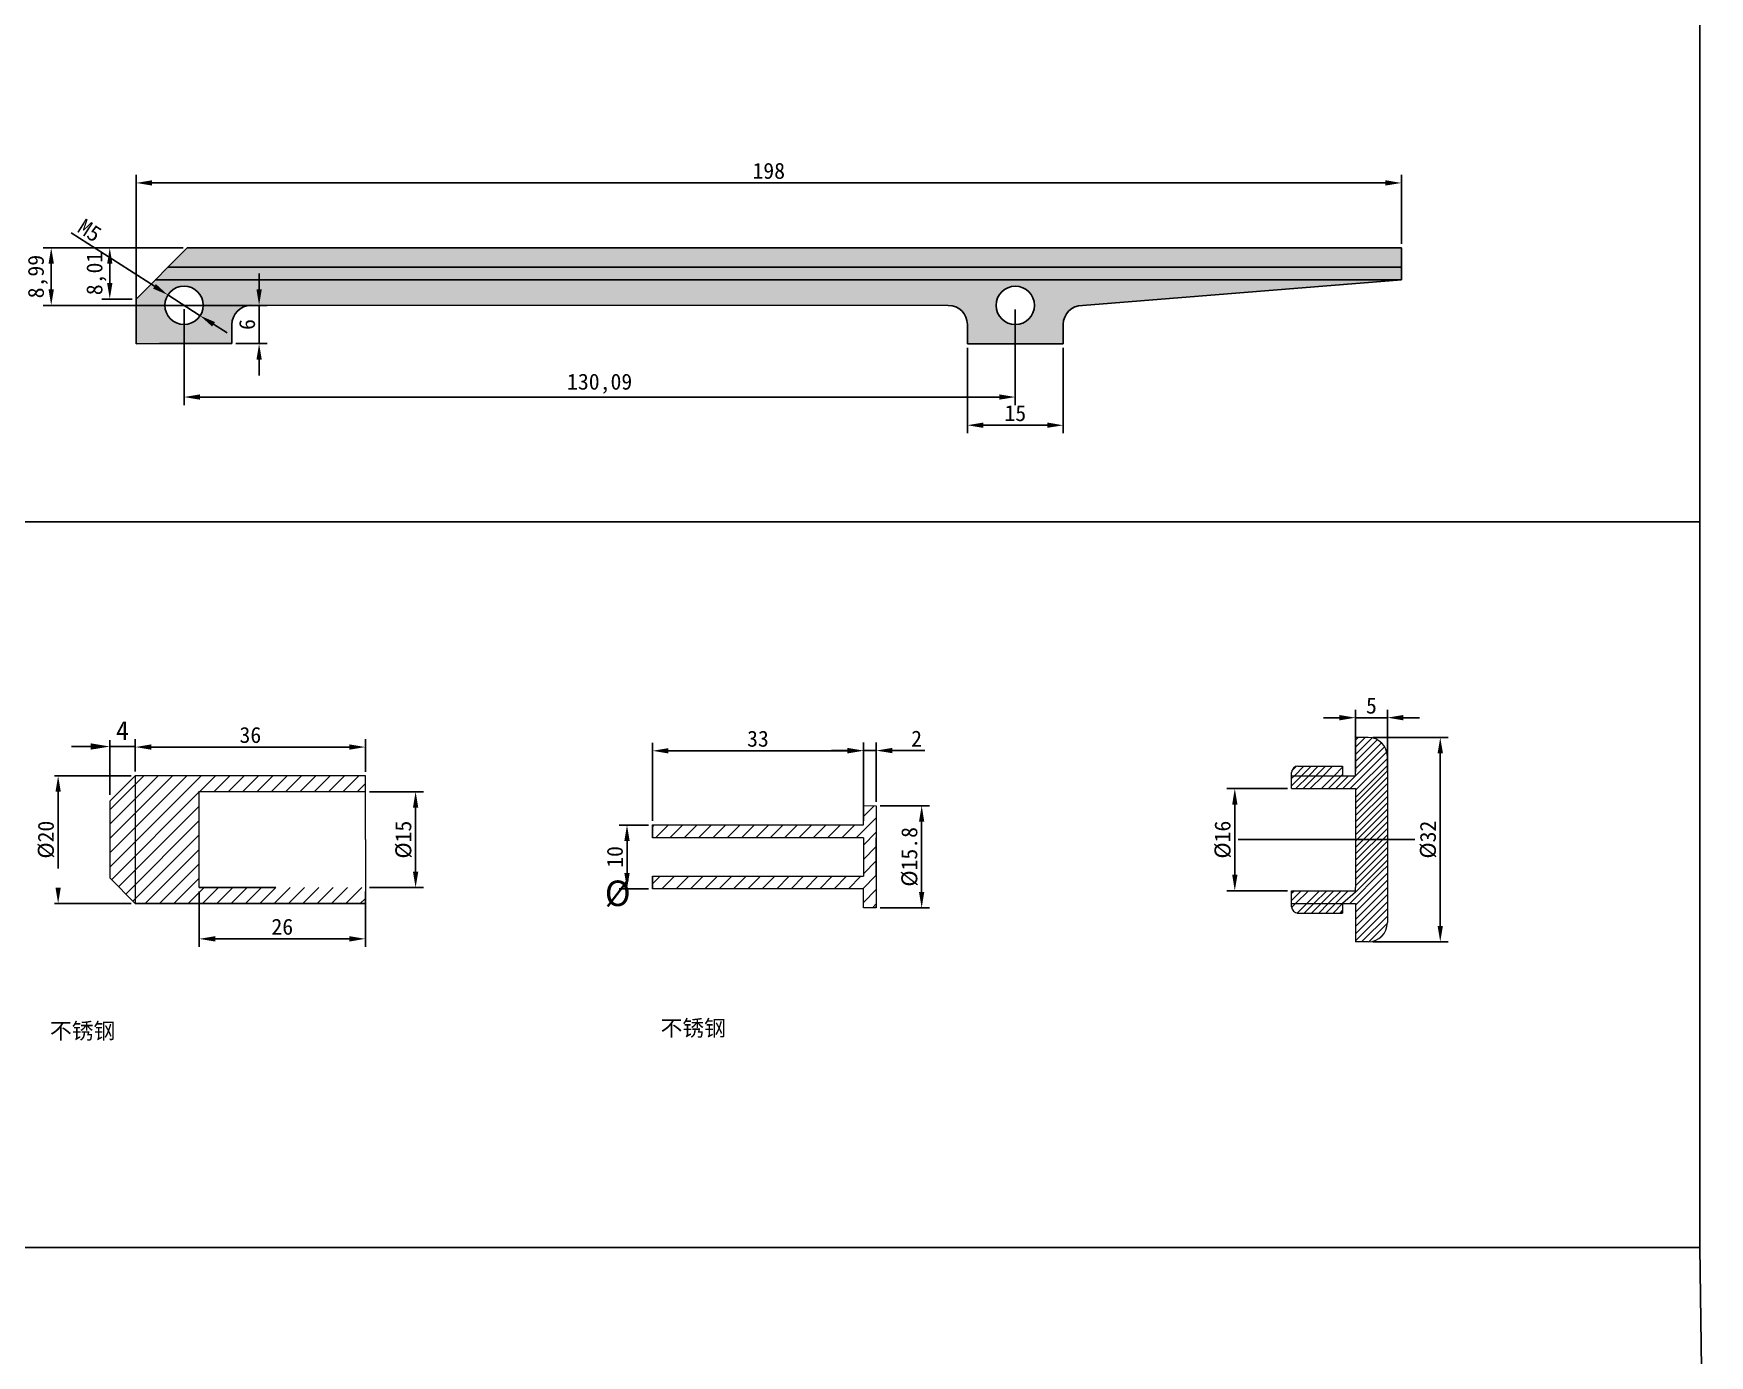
# Model space of a CAD drawing. Header units: millimetres. Extents: x 1443 to 3417, y 283 to 1662.
# Drawn here: x 2603 to 2865.2, y 1056.7 to 1263.7 of the extents above; entities that cross this region are included whole.
import ezdxf

# ---------------------------------------------------------------- set-up
doc = ezdxf.new("R2010")
doc.units = ezdxf.units.MM
for name, pattern in [('ACAD_ISO03W100', [30, 12, -18]), ('ACAD_ISO07W100', [3, 0, -3]), ('DASHDOTX3', [508, 254, -127, 0, -127])]:
    doc.linetypes.add(name, pattern=pattern)
doc.layers.get('Defpoints').update_dxf_attribs({"color": 6})
doc.layers.add('中线', color=1, linetype='DASHDOTX3')
doc.layers.add('标注线', color=3, linetype='Continuous')
doc.layers.add('实线', color=7, linetype='Continuous', lineweight=20)
doc.layers.add('实线2', color=5, linetype='Continuous', lineweight=20)
doc.styles.get("Standard").update_dxf_attribs({"font": 'SimSun.ttf'})
doc.dimstyles.new('ISO-25', dxfattribs={"dimtxt": 2.5, "dimasz": 2.5, "dimexe": 1.25, "dimexo": 0.625, "dimtad": 1, "dimtxsty": 'Standard', "dimcen": 2.5, "dimadec": 0, "dimazin": 0, "dimtfac": 1, "dimtmove": 0, "dimatfit": 3, "dimfxl": 1, "dimarcsym": 0})

# ---------------------------------------------------------------- blocks, each defined once
blk = doc.blocks.new('*D48')
at = {"color": 0, "linetype": 'DASHDOTX3', "lineweight": -2}
for p, q in [((2749.12, 1214.48), (2749.12, 1201.09)), ((2764.12, 1214.48), (2764.12, 1201.09)), ((2751.62, 1202.34), (2761.62, 1202.34))]:
    blk.add_line(p, q, dxfattribs=at)
at = {"color": 0, "linetype": 'DASHDOTX3'}
for points in [[(2751.62, 1202.76), (2751.62, 1201.93), (2749.12, 1202.34)], [(2761.62, 1202.76), (2761.62, 1201.93), (2764.12, 1202.34)]]:
    blk.add_solid(points, dxfattribs=at)
at = {"layer": 'Defpoints', "color": 0, "linetype": 'DASHDOTX3'}
for p in [(2749.12, 1215.11), (2764.12, 1215.11), (2764.12, 1202.34)]:
    blk.add_point(p, dxfattribs=at)
at = {"color": 0, "linetype": 'DASHDOTX3', "insert": (2756.62, 1204.22), "char_height": 2.5, "attachment_point": 5}
blk.add_mtext('15', dxfattribs=at)
blk = doc.blocks.new('*D49')
at = {"color": 0, "linetype": 'DASHDOTX3', "lineweight": -2}
for p, q in [((2619.04, 1222.72), (2619.04, 1241.52)), ((2817.04, 1230.73), (2817.04, 1241.52)), ((2621.54, 1240.27), (2814.54, 1240.27))]:
    blk.add_line(p, q, dxfattribs=at)
at = {"color": 0, "linetype": 'DASHDOTX3'}
for points in [[(2621.54, 1240.69), (2621.54, 1239.86), (2619.04, 1240.27)], [(2814.54, 1240.69), (2814.54, 1239.86), (2817.04, 1240.27)]]:
    blk.add_solid(points, dxfattribs=at)
at = {"layer": 'Defpoints', "color": 0, "linetype": 'DASHDOTX3'}
for p in [(2817.04, 1240.27), (2817.04, 1230.11), (2619.04, 1222.1)]:
    blk.add_point(p, dxfattribs=at)
at = {"color": 0, "linetype": 'DASHDOTX3', "insert": (2718.04, 1242.15), "char_height": 2.5, "attachment_point": 5}
blk.add_mtext('198', dxfattribs=at)
blk = doc.blocks.new('*D61')
at = {"layer": 'Defpoints', "color": 0, "ltscale": 0.5}
for p in [(2654.92, 1151.96), (2618.92, 1147.48), (2654.92, 1147.47)]:
    blk.add_point(p, dxfattribs=at)
at = {"layer": '实线', "color": 0, "lineweight": -2, "ltscale": 0.5}
for p, q in [((2618.92, 1148.11), (2618.92, 1153.21)), ((2621.42, 1151.96), (2652.42, 1151.96)), ((2654.92, 1148.1), (2654.92, 1153.21))]:
    blk.add_line(p, q, dxfattribs=at)
at = {"layer": '实线', "color": 0, "ltscale": 0.5}
for points in [[(2621.42, 1152.38), (2621.42, 1151.55), (2618.92, 1151.96)], [(2652.42, 1152.38), (2652.42, 1151.55), (2654.92, 1151.96)]]:
    blk.add_solid(points, dxfattribs=at)
at = {"layer": '实线', "color": 0, "ltscale": 0.5, "insert": (2636.92, 1153.84), "char_height": 2.5, "attachment_point": 5}
blk.add_mtext('36', dxfattribs=at)
blk = doc.blocks.new('*D62')
at = {"layer": 'Defpoints', "color": 0, "ltscale": 0.5}
for p in [(2628.92, 1129.97), (2654.92, 1129.97), (2654.92, 1121.94)]:
    blk.add_point(p, dxfattribs=at)
at = {"layer": '实线', "color": 0, "lineweight": -2, "ltscale": 0.5}
for p, q in [((2628.92, 1129.35), (2628.92, 1120.69)), ((2654.92, 1129.35), (2654.92, 1120.69)), ((2631.42, 1121.94), (2652.42, 1121.94))]:
    blk.add_line(p, q, dxfattribs=at)
at = {"layer": '实线', "color": 0, "ltscale": 0.5}
for points in [[(2631.42, 1122.36), (2631.42, 1121.52), (2628.92, 1121.94)], [(2652.42, 1122.36), (2652.42, 1121.52), (2654.92, 1121.94)]]:
    blk.add_solid(points, dxfattribs=at)
at = {"layer": '实线', "color": 0, "ltscale": 0.5, "insert": (2641.92, 1123.82), "char_height": 2.5, "attachment_point": 5}
blk.add_mtext('26', dxfattribs=at)
blk = doc.blocks.new('*D63')
at = {"layer": 'Defpoints', "color": 0, "ltscale": 0.5}
for p in [(2732.85, 1151.38), (2699.85, 1139.76), (2732.85, 1139.76)]:
    blk.add_point(p, dxfattribs=at)
at = {"layer": '实线', "color": 0, "lineweight": -2, "ltscale": 0.5}
for p, q in [((2699.85, 1140.39), (2699.85, 1152.63)), ((2702.35, 1151.38), (2730.35, 1151.38)), ((2732.85, 1140.39), (2732.85, 1152.63))]:
    blk.add_line(p, q, dxfattribs=at)
at = {"layer": '实线', "color": 0, "ltscale": 0.5}
for points in [[(2702.35, 1151.79), (2702.35, 1150.96), (2699.85, 1151.38)], [(2730.35, 1151.79), (2730.35, 1150.96), (2732.85, 1151.38)]]:
    blk.add_solid(points, dxfattribs=at)
at = {"layer": '实线', "color": 0, "ltscale": 0.5, "insert": (2716.35, 1153.25), "char_height": 2.5, "attachment_point": 5}
blk.add_mtext('33', dxfattribs=at)
blk = doc.blocks.new('*D64')
at = {"layer": 'Defpoints', "color": 0, "ltscale": 0.5}
for p in [(2734.86, 1151.41), (2732.86, 1142.79), (2734.86, 1142.78)]:
    blk.add_point(p, dxfattribs=at)
at = {"layer": '实线', "color": 0, "lineweight": -2, "ltscale": 0.5}
for p, q in [((2730.36, 1151.41), (2727.86, 1151.41)), ((2732.86, 1143.42), (2732.86, 1152.66)), ((2732.86, 1151.41), (2734.86, 1151.41)), ((2734.86, 1143.41), (2734.86, 1152.66)), ((2737.36, 1151.41), (2742.48, 1151.41))]:
    blk.add_line(p, q, dxfattribs=at)
at = {"layer": '实线', "color": 0, "ltscale": 0.5}
for points in [[(2730.36, 1151.83), (2730.36, 1151), (2732.86, 1151.41)], [(2737.36, 1151.83), (2737.36, 1151), (2734.86, 1151.41)]]:
    blk.add_solid(points, dxfattribs=at)
at = {"layer": '实线', "color": 0, "ltscale": 0.5, "insert": (2741.17, 1153.29), "char_height": 2.5, "attachment_point": 5}
blk.add_mtext('2', dxfattribs=at)
blk = doc.blocks.new('*D65')
at = {"layer": 'Defpoints', "color": 0, "ltscale": 0.5}
for p in [(2734.86, 1142.78), (2734.86, 1126.78), (2741.97, 1126.78)]:
    blk.add_point(p, dxfattribs=at)
at = {"layer": '实线', "color": 0, "lineweight": -2, "ltscale": 0.5}
for p, q in [((2735.48, 1142.78), (2743.22, 1142.78)), ((2741.97, 1140.28), (2741.97, 1129.28)), ((2735.49, 1126.78), (2743.22, 1126.78))]:
    blk.add_line(p, q, dxfattribs=at)
at = {"layer": '实线', "color": 0, "ltscale": 0.5}
for points in [[(2741.55, 1140.28), (2742.38, 1140.28), (2741.97, 1142.78)], [(2741.55, 1129.28), (2742.38, 1129.28), (2741.97, 1126.78)]]:
    blk.add_solid(points, dxfattribs=at)
at = {"layer": '实线', "color": 0, "ltscale": 0.5, "insert": (2740.09, 1134.78), "char_height": 2.5, "attachment_point": 5, "rotation": 90}
blk.add_mtext('%%C15.8', dxfattribs=at)
blk = doc.blocks.new('*D66')
at = {"layer": 'Defpoints', "color": 0, "ltscale": 0.5}
for p in [(2814.85, 1156.56), (2809.85, 1147.47), (2814.85, 1147.47)]:
    blk.add_point(p, dxfattribs=at)
at = {"layer": '实线', "color": 0, "lineweight": -2, "ltscale": 0.5}
for p, q in [((2809.85, 1148.1), (2809.85, 1157.81)), ((2814.85, 1148.1), (2814.85, 1157.81)), ((2807.35, 1156.56), (2804.85, 1156.56)), ((2809.85, 1156.56), (2814.85, 1156.56)), ((2817.35, 1156.56), (2819.85, 1156.56))]:
    blk.add_line(p, q, dxfattribs=at)
at = {"layer": '实线', "color": 0, "ltscale": 0.5}
for points in [[(2807.35, 1156.98), (2807.35, 1156.14), (2809.85, 1156.56)], [(2817.35, 1156.98), (2817.35, 1156.14), (2814.85, 1156.56)]]:
    blk.add_solid(points, dxfattribs=at)
at = {"layer": '实线', "color": 0, "ltscale": 0.5, "insert": (2812.35, 1158.43), "char_height": 2.5, "attachment_point": 5}
blk.add_mtext('5', dxfattribs=at)
blk = doc.blocks.new('*D67')
at = {"layer": 'Defpoints', "color": 0, "ltscale": 0.5}
for p in [(2799.85, 1145.47), (2790.97, 1129.47), (2799.85, 1129.47)]:
    blk.add_point(p, dxfattribs=at)
at = {"layer": '实线', "color": 0, "lineweight": -2, "ltscale": 0.5}
for p, q in [((2799.22, 1145.47), (2789.72, 1145.47)), ((2790.97, 1142.97), (2790.97, 1131.97)), ((2799.22, 1129.47), (2789.72, 1129.47))]:
    blk.add_line(p, q, dxfattribs=at)
at = {"layer": '实线', "color": 0, "ltscale": 0.5}
for points in [[(2790.56, 1142.97), (2791.39, 1142.97), (2790.97, 1145.47)], [(2790.56, 1131.97), (2791.39, 1131.97), (2790.97, 1129.47)]]:
    blk.add_solid(points, dxfattribs=at)
at = {"layer": '实线', "color": 0, "ltscale": 0.5, "insert": (2789.1, 1137.47), "char_height": 2.5, "attachment_point": 5, "rotation": 90}
blk.add_mtext('%%c16', dxfattribs=at)
blk = doc.blocks.new('*D68')
at = {"layer": 'Defpoints', "color": 0, "ltscale": 0.5}
for p in [(2699.85, 1139.76), (2695.86, 1129.77), (2699.86, 1129.77)]:
    blk.add_point(p, dxfattribs=at)
at = {"layer": '实线', "color": 0, "lineweight": -2, "ltscale": 0.5}
for p, q in [((2699.23, 1139.76), (2694.61, 1139.76)), ((2695.86, 1137.26), (2695.86, 1132.27)), ((2699.24, 1129.77), (2694.61, 1129.77))]:
    blk.add_line(p, q, dxfattribs=at)
at = {"layer": '实线', "color": 0, "ltscale": 0.5}
for points in [[(2695.44, 1137.26), (2696.28, 1137.26), (2695.86, 1139.76)], [(2695.44, 1132.27), (2696.28, 1132.27), (2695.86, 1129.77)]]:
    blk.add_solid(points, dxfattribs=at)
at = {"layer": '实线', "color": 0, "lineweight": -3, "ltscale": 0.5, "insert": (2693.98, 1134.76), "char_height": 2.5, "attachment_point": 5, "rotation": 90}
blk.add_mtext('10', dxfattribs=at)
blk = doc.blocks.new('*D69')
at = {"color": 0, "linetype": 'DASHDOTX3', "lineweight": -2}
for p, q in [((2812.57, 1153.47), (2824.37, 1153.47)), ((2823.12, 1123.97), (2823.12, 1150.97)), ((2812.57, 1121.47), (2824.37, 1121.47))]:
    blk.add_line(p, q, dxfattribs=at)
at = {"color": 0, "linetype": 'DASHDOTX3'}
for points in [[(2822.7, 1150.97), (2823.54, 1150.97), (2823.12, 1153.47)], [(2822.7, 1123.97), (2823.54, 1123.97), (2823.12, 1121.47)]]:
    blk.add_solid(points, dxfattribs=at)
at = {"layer": 'Defpoints', "color": 0, "linetype": 'DASHDOTX3'}
for p in [(2811.95, 1153.47), (2823.12, 1153.47), (2811.95, 1121.47)]:
    blk.add_point(p, dxfattribs=at)
at = {"color": 0, "linetype": 'DASHDOTX3', "insert": (2821.24, 1137.47), "char_height": 2.5, "attachment_point": 5, "rotation": 90}
blk.add_mtext('%%c32', dxfattribs=at)
blk = doc.blocks.new('*D83')
at = {"color": 0, "linetype": 'ACAD_ISO03W100', "lineweight": -2}
for p, q in [((2618.28, 1147.47), (2605.59, 1147.47)), ((2606.84, 1144.97), (2606.84, 1129.97)), ((2618.29, 1127.47), (2605.59, 1127.47))]:
    blk.add_line(p, q, dxfattribs=at)
at = {"color": 0, "linetype": 'ACAD_ISO03W100'}
for points in [[(2606.43, 1144.97), (2607.26, 1144.97), (2606.84, 1147.47)], [(2606.43, 1129.97), (2607.26, 1129.97), (2606.84, 1127.47)]]:
    blk.add_solid(points, dxfattribs=at)
at = {"layer": 'Defpoints', "color": 0, "linetype": 'ACAD_ISO03W100'}
for p in [(2618.91, 1147.47), (2606.84, 1127.47), (2618.92, 1127.47)]:
    blk.add_point(p, dxfattribs=at)
at = {"color": 0, "linetype": 'ACAD_ISO03W100', "insert": (2604.97, 1137.47), "char_height": 2.5, "attachment_point": 5, "rotation": 90}
blk.add_mtext('%%c20', dxfattribs=at)
blk = doc.blocks.new('*D84')
at = {"color": 0, "linetype": 'ACAD_ISO03W100', "lineweight": -2}
for p, q in [((2655.54, 1144.97), (2664.03, 1144.97)), ((2662.78, 1142.47), (2662.78, 1132.47)), ((2655.54, 1129.97), (2664.03, 1129.97))]:
    blk.add_line(p, q, dxfattribs=at)
at = {"color": 0, "linetype": 'ACAD_ISO03W100'}
for points in [[(2662.36, 1142.47), (2663.2, 1142.47), (2662.78, 1144.97)], [(2662.36, 1132.47), (2663.2, 1132.47), (2662.78, 1129.97)]]:
    blk.add_solid(points, dxfattribs=at)
at = {"layer": 'Defpoints', "color": 0, "linetype": 'ACAD_ISO03W100'}
for p in [(2654.92, 1144.97), (2654.92, 1129.97), (2662.78, 1129.97)]:
    blk.add_point(p, dxfattribs=at)
at = {"color": 0, "linetype": 'ACAD_ISO03W100', "insert": (2660.91, 1137.47), "char_height": 2.5, "attachment_point": 5, "rotation": 90}
blk.add_mtext('%%c15', dxfattribs=at)
blk = doc.blocks.new('*D306')
at = {"color": 0, "lineweight": -2}
for p, q in [((2626.54, 1220.49), (2626.54, 1205.5)), ((2756.62, 1220.48), (2756.62, 1205.5)), ((2629.04, 1206.75), (2754.12, 1206.75))]:
    blk.add_line(p, q, dxfattribs=at)
at = {"color": 0}
for points in [[(2629.04, 1207.17), (2629.04, 1206.34), (2626.54, 1206.75)], [(2754.12, 1207.17), (2754.12, 1206.34), (2756.62, 1206.75)]]:
    blk.add_solid(points, dxfattribs=at)
at = {"layer": 'Defpoints', "color": 0}
for p in [(2626.54, 1221.11), (2756.62, 1221.11), (2756.62, 1206.75)]:
    blk.add_point(p, dxfattribs=at)
at = {"color": 0, "insert": (2691.58, 1208.84), "char_height": 2.5, "attachment_point": 5}
blk.add_mtext('130,09', dxfattribs=at)
blk = doc.blocks.new('*D319')
at = {"color": 0, "lineweight": -2}
for p, q in [((2608.86, 1232.47), (2621.91, 1224.09)), ((2629.06, 1219.49), (2624.01, 1222.73)), ((2631.17, 1218.14), (2633.27, 1216.79))]:
    blk.add_line(p, q, dxfattribs=at)
at = {"color": 0}
for points in [[(2621.69, 1223.73), (2622.14, 1224.44), (2624.01, 1222.73)], [(2631.39, 1218.49), (2630.94, 1217.79), (2629.06, 1219.49)]]:
    blk.add_solid(points, dxfattribs=at)
at = {"layer": 'Defpoints', "color": 0}
for p in [(2624.01, 1222.73), (2629.06, 1219.49)]:
    blk.add_point(p, dxfattribs=at)
at = {"color": 0, "insert": (2611.78, 1232.82), "char_height": 2.5, "attachment_point": 5, "rotation": 327.2933}
blk.add_mtext('M5', dxfattribs=at)
blk = doc.blocks.new('*D320')
at = {"color": 0, "lineweight": -2}
for p, q in [((2638.29, 1223.61), (2638.29, 1226.11)), ((2637.61, 1221.11), (2639.54, 1221.11)), ((2638.29, 1215.11), (2638.29, 1221.11)), ((2634.66, 1215.11), (2639.54, 1215.11)), ((2638.29, 1212.61), (2638.29, 1210.11))]:
    blk.add_line(p, q, dxfattribs=at)
at = {"color": 0}
for points in [[(2637.88, 1223.61), (2638.71, 1223.61), (2638.29, 1221.11)], [(2637.88, 1212.61), (2638.71, 1212.61), (2638.29, 1215.11)]]:
    blk.add_solid(points, dxfattribs=at)
at = {"layer": 'Defpoints', "color": 0}
for p in [(2636.99, 1221.11), (2638.29, 1221.11), (2634.04, 1215.11)]:
    blk.add_point(p, dxfattribs=at)
at = {"color": 0, "insert": (2636.42, 1218.11), "char_height": 2.5, "attachment_point": 5, "rotation": 90}
blk.add_mtext('6', dxfattribs=at)
blk = doc.blocks.new('*D321')
at = {"color": 0, "lineweight": -2}
for p, q in [((2626.42, 1230.11), (2613.67, 1230.11)), ((2614.92, 1227.61), (2614.92, 1224.6)), ((2618.41, 1222.1), (2613.67, 1222.1))]:
    blk.add_line(p, q, dxfattribs=at)
at = {"color": 0}
for points in [[(2614.51, 1227.61), (2615.34, 1227.61), (2614.92, 1230.11)], [(2614.51, 1224.6), (2615.34, 1224.6), (2614.92, 1222.1)]]:
    blk.add_solid(points, dxfattribs=at)
at = {"layer": 'Defpoints', "color": 0}
for p in [(2627.05, 1230.11), (2614.92, 1222.1), (2619.04, 1222.1)]:
    blk.add_point(p, dxfattribs=at)
at = {"color": 0, "insert": (2612.84, 1226.1), "char_height": 2.5, "attachment_point": 5, "rotation": 90}
blk.add_mtext('8,01', dxfattribs=at)
blk = doc.blocks.new('*D345')
at = {"color": 0, "lineweight": -2}
for p, q in [((2626.42, 1230.11), (2604.51, 1230.11)), ((2605.76, 1227.61), (2605.76, 1223.61)), ((2637.67, 1221.11), (2604.51, 1221.11))]:
    blk.add_line(p, q, dxfattribs=at)
at = {"color": 0}
for points in [[(2605.34, 1227.61), (2606.18, 1227.61), (2605.76, 1230.11)], [(2605.34, 1223.61), (2606.18, 1223.61), (2605.76, 1221.11)]]:
    blk.add_solid(points, dxfattribs=at)
at = {"layer": 'Defpoints', "color": 0}
for p in [(2627.05, 1230.11), (2605.76, 1221.11), (2638.29, 1221.11)]:
    blk.add_point(p, dxfattribs=at)
at = {"color": 0, "insert": (2603.68, 1225.61), "char_height": 2.5, "attachment_point": 5, "rotation": 90}
blk.add_mtext('8,99', dxfattribs=at)

msp = doc.modelspace()

# ---------------------------------------------------------------- hatches: boundary and pattern name
h = msp.add_hatch(color=256)
h.set_gradient(color1=(0, 0, 255), one_color=1, tint=1, name='INVCURVED')
h.paths.add_polyline_path([(2817.03852, 1230.10785), (2627.04852, 1230.10784), (2624.04852, 1227.10784), (2817.03852, 1227.10784)])
h = msp.add_hatch(color=256)
h.set_gradient(color1=(0, 0, 255), one_color=1, tint=1, name='INVCURVED')
h.paths.add_polyline_path([(2817.03852, 1225.10784), (2622.04852, 1225.10784), (2619.03852, 1222.09784), (2619.03852, 1215.1092), (2622.68578, 1215.11127), (2634.0368, 1215.11075), (2634.0368, 1218.10608, -0.419857168), (2637.09781, 1221.11345), (2746.1247, 1221.10638, -0.414213562), (2749.1247, 1218.10638), (2749.1247, 1215.10638), (2764.12031, 1215.10569), (2764.12031, 1218.10569, -0.414213562), (2767.12031, 1221.10569)])
h.paths.add_polyline_path([(2623.53851, 1221.11346, -1), (2629.53851, 1221.11346, -1)], flags=16)
h.paths.add_polyline_path([(2759.6247, 1221.10638, -1), (2753.6247, 1221.10638, -1)], flags=16)
h = msp.add_hatch(color=256)
h.set_gradient(color1=(0, 0, 255), one_color=1, tint=1, name='INVCURVED')
h.paths.add_polyline_path([(2817.03852, 1227.10784), (2624.04852, 1227.10784), (2622.04852, 1225.10784), (2817.03852, 1225.10784)])
at = {"linetype": 'ACAD_ISO03W100'}
h = msp.add_hatch(dxfattribs=at)
h.set_pattern_fill('ANSI31', color=256, scale=0.5, style=0)
h.paths.add_polyline_path([(2654.91886, 1144.97137), (2654.91886, 1147.47137), (2618.91886, 1147.47137), (2618.91886, 1127.47137), (2654.91886, 1127.47137), (2654.91886, 1129.97137), (2628.91886, 1129.97137), (2628.91886, 1144.97137)])
h.paths.add_polyline_path([(2618.91886, 1147.47137), (2614.91886, 1143.47137), (2614.91886, 1131.47137), (2618.91886, 1127.47137)])
h = msp.add_hatch(dxfattribs=at)
h.set_pattern_fill('ANSI31', color=256, scale=0.5, style=0)
h.paths.add_polyline_path([(2699.86027, 1137.7431), (2699.8539, 1139.76449), (2732.8539, 1139.76449), (2732.85695, 1142.79449), (2734.8569, 1142.78462), (2734.86311, 1126.78462), (2732.86311, 1126.78614), (2732.86149, 1129.78614), (2699.8615, 1129.76519), (2699.86429, 1131.76519), (2732.84577, 1131.74437), (2732.85182, 1137.7431)])

# ---------------------------------------------------------------- linework, layer by layer
at = {"linetype": 'DASHDOTX3'}
for p, q in [((2627.04852, 1230.10784), (2619.03852, 1222.09784)), ((2627.04852, 1230.10784), (2817.03852, 1230.10785)), ((2817.03852, 1230.10785), (2817.03852, 1225.10784)), ((2622.04852, 1225.10784), (2817.03852, 1225.10784)), ((2817.03852, 1227.10784), (2624.04852, 1227.10784)), ((2619.03852, 1215.1092), (2619.03852, 1224.09784))]:
    msp.add_line(p, q, dxfattribs=at)
for p, q in [((2817.03852, 1225.10784), (2767.12031, 1221.10569)), ((2636.98729, 1221.11346), (2746.1247, 1221.10638)), ((2634.0368, 1215.11075), (2634.0368, 1218.11075)), ((2749.1247, 1215.10638), (2749.1247, 1218.10638)), ((2764.12031, 1215.10569), (2764.12031, 1218.10569)), ((2618.91886, 1127.47137), (2654.91886, 1127.47137))]:
    msp.add_line(p, q)
at = {"color": 1, "linetype": 'ACAD_ISO07W100'}
msp.add_line((2626.53851, 1221.11346), (2626.53851, 1221.11346), dxfattribs=at)
at = {"color": 0, "lineweight": -3, "ltscale": 0.5}
for p, q in [((2634.0368, 1215.11075), (2622.68578, 1215.11127)), ((2764.12031, 1215.10569), (2749.1247, 1215.10638))]:
    msp.add_line(p, q, dxfattribs=at)
at = {"ltscale": 0.5}
for p, q in [((2807.87922, 1145.47137), (2814.42009, 1152.01223)), ((2809.84656, 1153.05137), (2810.26569, 1153.4705)), ((2809.84656, 1151.92883), (2811.38822, 1153.4705)), ((2809.84656, 1150.8063), (2812.44953, 1153.40927)), ((2809.84656, 1149.68377), (2813.27265, 1153.10986)), ((2809.84656, 1148.56124), (2813.92202, 1152.6367)), ((2799.86754, 1148.17514), (2800.64279, 1148.95039)), ((2800.2863, 1147.47137), (2801.7863, 1148.97137)), ((2801.40884, 1147.47137), (2802.90884, 1148.97137)), ((2802.53137, 1147.47137), (2804.03137, 1148.97137)), ((2803.6539, 1147.47137), (2805.1539, 1148.97137)), ((2804.77643, 1147.47137), (2806.27643, 1148.97137)), ((2806.51162, 1147.47137), (2807.84656, 1148.8063)), ((2809.00175, 1145.47137), (2814.75121, 1151.22083)), ((2809.84656, 1145.19364), (2814.84656, 1150.19364)), ((2809.84656, 1144.07111), (2814.84656, 1149.07111)), ((2799.84656, 1147.03162), (2800.2863, 1147.47137)), ((2799.84656, 1145.90909), (2801.40884, 1147.47137)), ((2800.53137, 1145.47137), (2802.53137, 1147.47137)), ((2801.6539, 1145.47137), (2803.6539, 1147.47137)), ((2802.77643, 1145.47137), (2804.77643, 1147.47137)), ((2804.51162, 1145.47137), (2806.51162, 1147.47137)), ((2805.63416, 1145.47137), (2807.63416, 1147.47137)), ((2806.75669, 1145.47137), (2808.75669, 1147.47137)), ((2807.63416, 1147.47137), (2807.84656, 1147.68377)), ((2809.84656, 1143.23313), (2814.84656, 1148.23313)), ((2809.84656, 1142.23313), (2814.84656, 1147.23313)), ((2809.84656, 1141.23313), (2814.84656, 1146.23313)), ((2809.84656, 1140.23313), (2814.84656, 1145.23313)), ((2809.84656, 1139.23313), (2814.84656, 1144.23313)), ((2809.84656, 1138.23313), (2814.84656, 1143.23313)), ((2809.84656, 1137.23313), (2814.84656, 1142.23313)), ((2809.84656, 1136.23313), (2814.84656, 1141.23313)), ((2809.84656, 1135.23313), (2814.84656, 1140.23313)), ((2809.84656, 1134.23313), (2814.84656, 1139.23313)), ((2809.84656, 1133.23313), (2814.84656, 1138.23313)), ((2809.84656, 1132.23313), (2814.84656, 1137.23313)), ((2809.84656, 1131.23313), (2814.84656, 1136.23313)), ((2809.84656, 1130.23313), (2814.84656, 1135.23313)), ((2809.84656, 1129.23313), (2814.84656, 1134.23313)), ((2813.9508, 1132.4599), (2814.84656, 1133.35566)), ((2808.96226, 1127.47137), (2813.9508, 1132.4599)), ((2809.84656, 1127.23313), (2814.84656, 1132.23313)), ((2809.84656, 1126.1106), (2814.84656, 1131.1106)), ((2799.84656, 1129.07111), (2800.24682, 1129.47137)), ((2799.84656, 1127.94858), (2801.36935, 1129.47137)), ((2800.49188, 1127.47137), (2802.49188, 1129.47137)), ((2802.22707, 1127.47137), (2804.22707, 1129.47137)), ((2803.3496, 1127.47137), (2805.3496, 1129.47137)), ((2804.47214, 1127.47137), (2806.47214, 1129.47137)), ((2805.59467, 1127.47137), (2807.59467, 1129.47137)), ((2806.7172, 1127.47137), (2808.7172, 1129.47137)), ((2809.84656, 1124.98807), (2814.84656, 1129.98807)), ((2809.84656, 1123.86553), (2814.84656, 1128.86553)), ((2809.84656, 1122.743), (2814.84656, 1127.743)), ((2799.85585, 1126.83534), (2800.49188, 1127.47137)), ((2800.72707, 1125.97137), (2802.22707, 1127.47137)), ((2801.8496, 1125.97137), (2803.3496, 1127.47137)), ((2802.97214, 1125.97137), (2804.47214, 1127.47137)), ((2804.09467, 1125.97137), (2805.59467, 1127.47137)), ((2805.2172, 1125.97137), (2806.7172, 1127.47137)), ((2806.33973, 1125.97137), (2807.83973, 1127.47137)), ((2807.46226, 1125.97137), (2807.84656, 1126.35566)), ((2809.84656, 1121.62047), (2814.84656, 1126.62047)), ((2810.82107, 1121.47245), (2814.84656, 1125.49794)), ((2811.94523, 1121.47408), (2814.84494, 1124.37378)), ((2813.73547, 1122.14178), (2814.17723, 1122.58354))]:
    msp.add_line(p, q, dxfattribs=at)
at = {"linetype": 'ACAD_ISO03W100'}
for p, q in [((2699.8539, 1139.76449), (2699.86027, 1137.7431)), ((2699.86429, 1131.76519), (2699.8615, 1129.76519)), ((2628.91886, 1129.97137), (2654.91886, 1129.97137))]:
    msp.add_line(p, q, dxfattribs=at)
at = {"color": 6, "linetype": 'DASHDOTX3'}
for points in [[(2556.78395, 1187.22894), (2863.74313, 1187.22894), (2863.74313, 1073.60377), (2556.78395, 1073.60377)], [(2556.78395, 1073.60377), (2863.74313, 1073.60377), (2865.24959, 955.9453), (2556.78395, 955.9453)]]:
    msp.add_lwpolyline(points, close=True, dxfattribs=at)
for centre in [(2626.53851, 1221.11346), (2756.6247, 1221.10638)]:
    msp.add_circle(centre, 3)
for centre, radius, start, end in [((2637.04235, 1218.10841), 3.00555, 91.0498176, 179.9554573), ((2746.1247, 1218.10638), 3, 0, 90), ((2767.12031, 1218.10569), 3, 90, 180)]:
    msp.add_arc(centre, radius, start, end)
at = {"layer": 'Defpoints', "ltscale": 0.5}
msp.add_lwpolyline([(2556.78395, 1265.13352), (2863.71752, 1265.13352), (2863.74313, 1187.22894), (2556.78395, 1187.22894)], close=True, dxfattribs=at)
at = {"layer": '中线', "ltscale": 0.5}
msp.add_line((2791.47855, 1137.47137), (2819.11805, 1137.47137), dxfattribs=at)
at = {"layer": '实线', "color": 0, "lineweight": -3, "ltscale": 0.5}
for p, q in [((2749.1247, 1217.74899), (2749.1247, 1215.10638)), ((2619.03852, 1215.1092), (2622.68578, 1215.11127))]:
    msp.add_line(p, q, dxfattribs=at)
at = {"layer": '实线', "ltscale": 0.2}
for p, q in [((2811.84656, 1153.4705), (2809.84656, 1153.4705)), ((2814.84656, 1150.4705), (2814.84656, 1124.47245)), ((2811.84656, 1121.47245), (2809.84656, 1121.47245))]:
    msp.add_line(p, q, dxfattribs=at)
at = {"layer": '实线', "ltscale": 0.5}
for p, q in [((2809.84656, 1153.4705), (2809.84656, 1148.97137)), ((2800.84656, 1148.97137), (2807.84656, 1148.97137)), ((2807.84656, 1148.97137), (2807.84656, 1147.47137)), ((2809.84656, 1147.47137), (2809.84656, 1148.97137)), ((2614.91886, 1143.47137), (2618.91886, 1147.47137)), ((2654.91886, 1147.47137), (2618.90785, 1147.47137)), ((2618.91886, 1147.48196), (2618.91886, 1127.47137)), ((2654.91886, 1137.47137), (2654.91886, 1147.47137)), ((2799.84656, 1145.47137), (2799.84656, 1147.97137)), ((2807.84656, 1147.47137), (2809.84656, 1147.47137)), ((2614.91886, 1143.47137), (2614.91886, 1131.47137)), ((2654.91886, 1144.97137), (2628.82333, 1144.97137)), ((2628.91886, 1129.97137), (2628.91886, 1144.97137)), ((2799.84656, 1145.47137), (2809.84656, 1145.47137)), ((2809.84656, 1145.47137), (2809.84656, 1144.97137)), ((2809.84656, 1144.97137), (2809.84656, 1129.97137)), ((2732.8539, 1139.76449), (2732.85692, 1142.76449)), ((2732.85692, 1142.79449), (2734.8569, 1142.78462)), ((2734.8569, 1142.78462), (2734.86311, 1126.78462)), ((2699.8539, 1139.76449), (2732.8539, 1139.76449)), ((2654.91886, 1137.47137), (2654.91886, 1127.47137)), ((2732.85182, 1137.7431), (2699.86027, 1137.7431)), ((2732.85182, 1137.7431), (2732.84577, 1131.74437)), ((2734.86429, 1131.7431), (2734.86027, 1137.7431)), ((2614.91886, 1131.47137), (2618.91886, 1127.47137)), ((2699.86429, 1131.76519), (2732.84577, 1131.74437)), ((2732.86149, 1129.78614), (2699.8615, 1129.76519)), ((2732.86311, 1126.78614), (2732.86149, 1129.78614)), ((2799.84656, 1126.97137), (2799.84656, 1129.47137)), ((2799.84656, 1129.47137), (2809.84656, 1129.47137)), ((2809.84656, 1129.23313), (2807.83973, 1127.47137)), ((2809.84656, 1129.47137), (2809.84656, 1129.97137)), ((2734.86311, 1126.78462), (2732.86311, 1126.78614)), ((2734.6462, 1126.78478), (2734.8233, 1126.96173)), ((2800.72707, 1125.97137), (2807.84656, 1125.97137)), ((2807.84656, 1127.47137), (2807.84656, 1125.97137)), ((2807.84656, 1127.47137), (2809.84656, 1127.47137)), ((2809.84656, 1127.47137), (2809.84656, 1125.97137)), ((2809.84656, 1125.97137), (2809.84656, 1121.47245))]:
    msp.add_line(p, q, dxfattribs=at)
at = {"layer": '实线', "ltscale": 0.2}
for centre, start, end in [((2811.84656, 1150.4705), 0, 90), ((2811.84656, 1124.47245), 270, 0)]:
    msp.add_arc(centre, 3, start, end, dxfattribs=at)
at = {"layer": '实线', "ltscale": 0.5}
for centre, start, end in [((2800.84656, 1147.97137), 90, 180), ((2800.84656, 1126.97137), 180, 270)]:
    msp.add_arc(centre, 1, start, end, dxfattribs=at)
at = {"layer": '实线2', "ltscale": 0.5}
for p, q in [((2799.84656, 1147.47137), (2807.84656, 1147.47137)), ((2799.84656, 1127.47137), (2807.84656, 1127.47137))]:
    msp.add_line(p, q, dxfattribs=at)
at = {"layer": '标注线', "ltscale": 0.5}
for p, q in [((2611.91886, 1152.04712), (2608.91886, 1152.04712)), ((2614.91886, 1144.47137), (2614.91886, 1153.04712)), ((2618.91886, 1152.04712), (2614.91886, 1152.04712)), ((2618.91886, 1148.48196), (2618.91886, 1153.04712)), ((2618.91886, 1149.48196), (2618.91886, 1153.03224))]:
    msp.add_line(p, q, dxfattribs=at)
msp.add_solid([(2611.91886, 1152.54712), (2611.91886, 1151.54712), (2614.91886, 1152.04712)], dxfattribs=at)

# ---------------------------------------------------------------- texts
at = {"color": 6, "linetype": 'DASHDOTX3', "char_height": 2.5, "width": 47.7308468, "attachment_point": 1}
for insert in [(2701.11765, 1109.23114), (2605.56294, 1108.7899)]:
    msp.add_mtext('不锈钢', dxfattribs=dict(at, insert=insert))
at = {"layer": '实线', "color": 0, "lineweight": -3, "ltscale": 0.5, "insert": (2692.38395, 1131.07807), "char_height": 4, "width": 2.4639737, "attachment_point": 1}
msp.add_mtext('%%c', dxfattribs=at)
at = {"layer": '标注线', "ltscale": 0.5, "insert": (2616.91886, 1154.54712), "char_height": 3, "attachment_point": 5}
msp.add_mtext('4', dxfattribs=at)

# ---------------------------------------------------------------- dimensions: what is measured, and where the dimension line sits
at = {"color": 3, "linetype": 'DASHDOTX3'}
for base, p1, p2, picture, middle in [((2817.03852, 1240.27384), (2619.03852, 1222.09784), (2817.03852, 1230.10785), '*D49', (2718.03852, 1242.14884)), ((2764.12031, 1202.34404), (2749.1247, 1215.10638), (2764.12031, 1215.10569), '*D48', (2756.6225, 1204.21904))]:
    dim = msp.add_linear_dim(base=base, p1=p1, p2=p2, dimstyle='ISO-25', dxfattribs=at)
    dim.commit()
    dim.dimension.update_dxf_attribs({"geometry": picture, "text_midpoint": middle})
at = {"color": 3}
dim = msp.add_diameter_dim_2p(p1=(2629.06286, 1219.49244), p2=(2624.01417, 1222.73448), text='M5', dimstyle='ISO-25', dxfattribs=at)
dim.commit()
dim.dimension.update_dxf_attribs({"geometry": '*D319', "text_midpoint": (2610.77111, 1231.23855), "dimtype": 163})
dim = msp.add_linear_dim(base=(2605.75981, 1221.11338), p1=(2627.04852, 1230.10784), p2=(2638.29235, 1221.11338), angle=90, dimstyle='ISO-25')
dim.commit()
dim.dimension.update_dxf_attribs({"geometry": '*D345', "text_midpoint": (2603.67647, 1225.61061)})
for base, p1, p2, picture, middle in [((2614.92283, 1222.09784), (2627.04852, 1230.10784), (2619.03852, 1222.09784), '*D321', (2612.8395, 1226.10284)), ((2638.29235, 1221.11346), (2634.0368, 1215.11075), (2636.98729, 1221.11346), '*D320', (2636.41735, 1218.11211))]:
    dim = msp.add_linear_dim(base=base, p1=p1, p2=p2, angle=90, dimstyle='ISO-25', dxfattribs=at)
    dim.commit()
    dim.dimension.update_dxf_attribs({"geometry": picture, "text_midpoint": middle})
dim = msp.add_linear_dim(base=(2756.6247, 1206.75212), p1=(2626.53851, 1221.11346), p2=(2756.6247, 1221.10638), dimstyle='ISO-25', dxfattribs=at)
dim.commit()
dim.dimension.update_dxf_attribs({"geometry": '*D306', "text_midpoint": (2691.5816, 1208.83546)})
at = {"linetype": 'DASHDOTX3'}
dim = msp.add_linear_dim(base=(2823.1193, 1153.46887), p1=(2811.94523, 1121.47408), p2=(2811.94523, 1153.46887), angle=90, text='%%c32', dimstyle='ISO-25', dxfattribs=at)
dim.commit()
dim.dimension.update_dxf_attribs({"geometry": '*D69', "text_midpoint": (2821.2443, 1137.47147)})
at = {"linetype": 'ACAD_ISO03W100'}
dim = msp.add_linear_dim(base=(2606.84282, 1127.47137), p1=(2618.90785, 1147.47137), p2=(2618.91886, 1127.47137), angle=90, text='%%c20', dimstyle='ISO-25', dxfattribs=at)
dim.commit()
dim.dimension.update_dxf_attribs({"geometry": '*D83', "text_midpoint": (2604.96782, 1137.47137)})
dim = msp.add_linear_dim(base=(2662.78149, 1129.97137), p1=(2654.91886, 1144.97137), p2=(2654.91886, 1129.97137), angle=90, text='%%c15', dimstyle='ISO-25', dxfattribs=at)
dim.commit()
dim.dimension.update_dxf_attribs({"geometry": '*D84', "text_midpoint": (2662.78149, 1137.47137), "dimtype": 160})
at = {"layer": '实线', "ltscale": 0.5}
for base, p1, p2, picture, middle in [((2814.84656, 1156.55957), (2809.84656, 1147.47137), (2814.84656, 1147.47137), '*D66', (2812.34656, 1158.43457)), ((2654.91886, 1151.96205), (2618.91886, 1147.48196), (2654.91886, 1147.47137), '*D61', (2636.91886, 1153.83705)), ((2732.8539, 1151.37716), (2699.85399, 1139.76449), (2732.8539, 1139.76449), '*D63', (2716.35394, 1153.25216)), ((2734.8569, 1151.41432), (2732.85692, 1142.79449), (2734.8569, 1142.78462), '*D64', (2741.1694, 1153.28932)), ((2654.91886, 1121.94141), (2628.91886, 1129.97137), (2654.91886, 1129.97137), '*D62', (2641.91886, 1123.81641))]:
    dim = msp.add_linear_dim(base=base, p1=p1, p2=p2, dimstyle='ISO-25', dxfattribs=at)
    dim.commit()
    dim.dimension.update_dxf_attribs({"geometry": picture, "text_midpoint": middle})
dim = msp.add_linear_dim(base=(2790.97187, 1129.47137), p1=(2799.84656, 1145.47137), p2=(2799.84656, 1129.47137), angle=90, text='%%c16', dimstyle='ISO-25', dxfattribs=at)
dim.commit()
dim.dimension.update_dxf_attribs({"geometry": '*D67', "text_midpoint": (2789.09687, 1137.47137)})
dim = msp.add_linear_dim(base=(2741.96668, 1126.78462), p1=(2734.8569, 1142.78462), p2=(2734.86311, 1126.78462), angle=90, text='%%C15.8', dimstyle='ISO-25', dxfattribs=at)
dim.commit()
dim.dimension.update_dxf_attribs({"geometry": '*D65', "text_midpoint": (2741.96668, 1134.78462), "dimtype": 160})
at = {"layer": '实线', "color": 0, "lineweight": -3, "ltscale": 0.5}
dim = msp.add_linear_dim(base=(2695.85989, 1129.76519), p1=(2699.8539, 1139.76449), p2=(2699.8615, 1129.76519), angle=90, dimstyle='ISO-25', dxfattribs=at)
dim.commit()
dim.dimension.update_dxf_attribs({"geometry": '*D68', "text_midpoint": (2693.98489, 1134.76484)})

doc.saveas('drawing.dxf')
